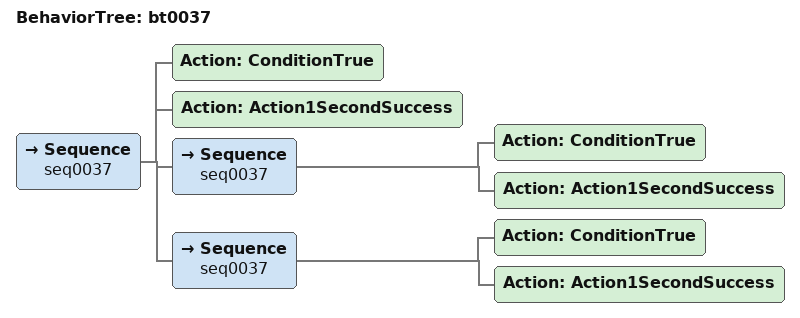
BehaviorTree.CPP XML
<root>

  <BehaviorTree ID="bt0037">
    <Sequence name="seq0037">
      <Action ID="ConditionTrue" />
      <Action ID="Action1SecondSuccess" />

      <Sequence name="seq0037">
        <Action ID="ConditionTrue" />
        <Action ID="Action1SecondSuccess" />
      </Sequence>

      <Sequence name="seq0037">
       <Action ID="ConditionTrue" />
       <Action ID="Action1SecondSuccess" />
      </Sequence>

    </Sequence>
  </BehaviorTree>

</root>
